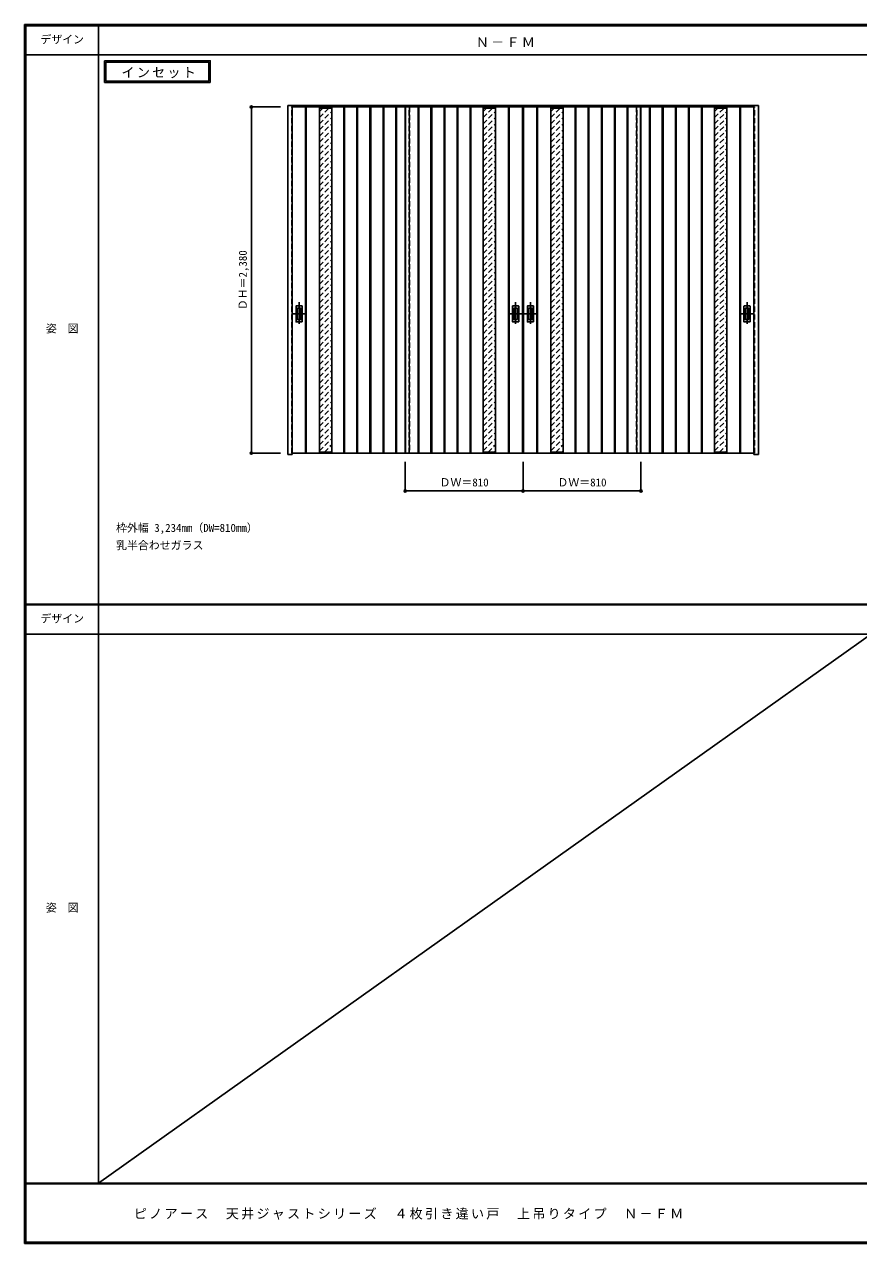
# Model space of a CAD drawing. Units: millimetres, scale not verified. Extents: x -6000 to 5700, y -4307 to 4175.
# Drawn here: x -6000 to -267, y -4205 to 4175 of the extents above; entities that cross this region are included whole.
import ezdxf
from ezdxf.enums import TextEntityAlignment as Align

# ---------------------------------------------------------------- set-up
doc = ezdxf.new("R2010")
doc.units = ezdxf.units.MM
doc.header["$LTSCALE"] = 30
doc.header["$PDMODE"] = 32
doc.header["$PDSIZE"] = 15
doc.linetypes.add('CHAIN1', pattern=[8, 5, -1, 1, -1])
doc.linetypes.add('DASHED1', pattern=[1.8, 1.2, -0.6])
for name, color, linetype in [('0-1_通り芯', 4, 'CHAIN1'), ('0-2_扉', 3, 'Continuous'), ('0-3_仕上げ', 3, 'Continuous'), ('0-4_枠', 3, 'Continuous'), ('0-6_引手', 7, 'Continuous'), ('0-A_文字', 7, 'Continuous'), ('0-B_寸法', 4, 'Continuous'), ('0-C_ハッチ', 4, 'DASHED1'), ('F-1_枠', 6, 'Continuous'), ('F-A_文字', 7, 'Continuous')]:
    doc.layers.add(name, color=color, linetype=linetype)
doc.styles.add('ＭＳ ゴシック', font='')
doc.styles.get('ＭＳ ゴシック').set_extended_font_data('MS Gothic')

msp = doc.modelspace()

# ---------------------------------------------------------------- linework, layer by layer
at = {"layer": '0-1_通り芯'}
for p, q in [((-4112, 2266), (-4112, 2104)), ((-2624, 2266), (-2624, 2104)), ((-2522, 2266), (-2522, 2104)), ((-1034, 2266), (-1034, 2104)), ((-4153, 2185), (-4071, 2185)), ((-2583, 2185), (-2665, 2185)), ((-2563, 2185), (-2481, 2185)), ((-993, 2185), (-1075, 2185))]:
    msp.add_line(p, q, dxfattribs=at)
at = {"layer": '0-2_扉', "color": 4, "linetype": 'DASHED1'}
for p, q in [((-4160, 3607.5), (-4163, 3607.5)), ((-4163, 1227.5), (-4163, 3607.5)), ((-3383, 3607.5), (-3383, 3603.5)), ((-3353, 3607.5), (-3353, 1227.5)), ((-1793, 3607.5), (-1793, 1227.5)), ((-986, 3607.5), (-983, 3607.5)), ((-983, 1227.5), (-983, 3607.5)), ((-4160, 1227.5), (-4163, 1227.5)), ((-986, 1227.5), (-983, 1227.5))]:
    msp.add_line(p, q, dxfattribs=at)
at = {"layer": '0-2_扉'}
for p, q in [((-2576, 3607.5), (-4160, 3607.5)), ((-3383, 3607.5), (-3383, 1227.5)), ((-2576, 3607.5), (-2573, 3607.5)), ((-2573, 1227.5), (-2573, 3607.5)), ((-2570, 3607.5), (-2573, 3607.5)), ((-986, 3607.5), (-2570, 3607.5)), ((-1763, 3607.5), (-1763, 1227.5)), ((-2576, 1227.5), (-4160, 1227.5)), ((-2576, 1227.5), (-2573, 1227.5)), ((-2570, 1227.5), (-2573, 1227.5)), ((-986, 1227.5), (-2570, 1227.5))]:
    msp.add_line(p, q, dxfattribs=at)
at = {"layer": '0-3_仕上げ', "linetype": 'DASHED1'}
for p, q in [((-4160, 1227.5), (-4160, 3607.5)), ((-3356, 1227.5), (-3356, 3607.5)), ((-1790, 1227.5), (-1790, 3607.5)), ((-986, 1227.5), (-986, 3607.5))]:
    msp.add_line(p, q, dxfattribs=at)
at = {"layer": '0-3_仕上げ'}
for p, q in [((-4068, 3607.5), (-4068, 1227.5)), ((-4063, 3607.5), (-4063, 1227.5)), ((-3805, 3607.5), (-3805, 1227.5)), ((-3800, 3607.5), (-3800, 1227.5)), ((-3715, 3607.5), (-3715, 1227.5)), ((-3710, 3607.5), (-3710, 1227.5)), ((-3625, 1227.5), (-3625, 3607.5)), ((-3620, 1227.5), (-3620, 3607.5)), ((-3535, 1227.5), (-3535, 3607.5)), ((-3530, 1227.5), (-3530, 3607.5)), ((-3447, 1227.5), (-3447, 3607.5)), ((-3442, 1227.5), (-3442, 3607.5)), ((-3380, 1227.5), (-3380, 3607.5)), ((-3294, 1227.5), (-3294, 3607.5)), ((-3289, 1227.5), (-3289, 3607.5)), ((-3206, 1227.5), (-3206, 3607.5)), ((-3201, 1227.5), (-3201, 3607.5)), ((-3116, 1227.5), (-3116, 3607.5)), ((-3111, 1227.5), (-3111, 3607.5)), ((-3026, 3607.5), (-3026, 1227.5)), ((-3021, 3607.5), (-3021, 1227.5)), ((-2936, 3607.5), (-2936, 1227.5)), ((-2931, 3607.5), (-2931, 1227.5)), ((-2673, 3607.5), (-2673, 1227.5)), ((-2668, 3607.5), (-2668, 1227.5)), ((-2576, 1227.5), (-2576, 3607.5)), ((-2570, 1227.5), (-2570, 3607.5)), ((-2478, 3607.5), (-2478, 1227.5)), ((-2473, 3607.5), (-2473, 1227.5)), ((-2215, 3607.5), (-2215, 1227.5)), ((-2210, 3607.5), (-2210, 1227.5)), ((-2125, 3607.5), (-2125, 1227.5)), ((-2120, 3607.5), (-2120, 1227.5)), ((-2035, 1227.5), (-2035, 3607.5)), ((-2030, 1227.5), (-2030, 3607.5)), ((-1945, 1227.5), (-1945, 3607.5)), ((-1940, 1227.5), (-1940, 3607.5)), ((-1857, 1227.5), (-1857, 3607.5)), ((-1852, 1227.5), (-1852, 3607.5)), ((-1766, 1227.5), (-1766, 3607.5)), ((-1704, 1227.5), (-1704, 3607.5)), ((-1699, 1227.5), (-1699, 3607.5)), ((-1616, 1227.5), (-1616, 3607.5)), ((-1611, 1227.5), (-1611, 3607.5)), ((-1526, 1227.5), (-1526, 3607.5)), ((-1521, 1227.5), (-1521, 3607.5)), ((-1436, 3607.5), (-1436, 1227.5)), ((-1431, 3607.5), (-1431, 1227.5)), ((-1346, 3607.5), (-1346, 1227.5)), ((-1341, 3607.5), (-1341, 1227.5)), ((-1083, 3607.5), (-1083, 1227.5)), ((-1078, 3607.5), (-1078, 1227.5))]:
    msp.add_line(p, q, dxfattribs=at)
at = {"layer": '0-3_仕上げ', "color": 7}
for p, q in [((-3973, 3607.5), (-3973, 1227.5)), ((-3888, 3607.5), (-3888, 1227.5)), ((-2848, 3607.5), (-2848, 1227.5)), ((-2763, 3607.5), (-2763, 1227.5)), ((-2383, 3607.5), (-2383, 1227.5)), ((-2298, 3607.5), (-2298, 1227.5)), ((-1258, 3607.5), (-1258, 1227.5)), ((-1173, 3607.5), (-1173, 1227.5)), ((-3888, 3599.5), (-3973, 3599.5)), ((-2848, 3599.5), (-2763, 3599.5)), ((-2298, 3599.5), (-2383, 3599.5)), ((-1258, 3599.5), (-1173, 3599.5)), ((-3888, 1235.5), (-3973, 1235.5)), ((-2848, 1235.5), (-2763, 1235.5)), ((-2298, 1235.5), (-2383, 1235.5)), ((-1258, 1235.5), (-1173, 1235.5))]:
    msp.add_line(p, q, dxfattribs=at)
at = {"layer": '0-4_枠'}
for p, q in [((-4190, 1218), (-4190, 3618)), ((-4190, 3618), (-956, 3618)), ((-4160, 1218), (-4160, 3618)), ((-986, 1218), (-986, 3618)), ((-956, 1218), (-956, 3618)), ((-4190, 1218), (-4160, 1218)), ((-986, 1218), (-956, 1218))]:
    msp.add_line(p, q, dxfattribs=at)
at = {"layer": '0-6_引手', "color": 3}
for p, q in [((-4133, 2131.5), (-4133, 2238.5)), ((-4092.5, 2240), (-4131.5, 2240)), ((-4091, 2238.5), (-4091, 2131.5)), ((-2645, 2238.5), (-2645, 2131.5)), ((-2643.5, 2240), (-2604.5, 2240)), ((-2603, 2131.5), (-2603, 2238.5)), ((-2543, 2131.5), (-2543, 2238.5)), ((-2502.5, 2240), (-2541.5, 2240)), ((-2501, 2238.5), (-2501, 2131.5)), ((-1055, 2238.5), (-1055, 2131.5)), ((-1053.5, 2240), (-1014.5, 2240)), ((-1013, 2131.5), (-1013, 2238.5)), ((-4092.5, 2130), (-4131.5, 2130)), ((-2643.5, 2130), (-2604.5, 2130)), ((-2502.5, 2130), (-2541.5, 2130)), ((-1053.5, 2130), (-1014.5, 2130))]:
    msp.add_line(p, q, dxfattribs=at)
at = {"layer": '0-6_引手'}
for p, q in [((-4124.5, 2147.5), (-4124.5, 2222.5)), ((-4101, 2224), (-4123, 2224)), ((-4099.5, 2222.5), (-4099.5, 2147.5)), ((-2636.5, 2222.5), (-2636.5, 2147.5)), ((-2635, 2224), (-2613, 2224)), ((-2611.5, 2147.5), (-2611.5, 2222.5)), ((-2534.5, 2147.5), (-2534.5, 2222.5)), ((-2511, 2224), (-2533, 2224)), ((-2509.5, 2222.5), (-2509.5, 2147.5)), ((-1046.5, 2222.5), (-1046.5, 2147.5)), ((-1045, 2224), (-1023, 2224)), ((-1021.5, 2147.5), (-1021.5, 2222.5)), ((-4101, 2146), (-4123, 2146)), ((-2635, 2146), (-2613, 2146)), ((-2511, 2146), (-2533, 2146)), ((-1045, 2146), (-1023, 2146))]:
    msp.add_line(p, q, dxfattribs=at)
at = {"layer": '0-6_引手', "color": 3}
for centre, start, end in [((-4131.5, 2238.5), 90, 180), ((-4092.5, 2238.5), 0, 90), ((-2643.5, 2238.5), 90, 180), ((-2604.5, 2238.5), 0, 90), ((-2541.5, 2238.5), 90, 180), ((-2502.5, 2238.5), 0, 90), ((-1053.5, 2238.5), 90, 180), ((-1014.5, 2238.5), 0, 90), ((-4131.5, 2131.5), 180, 270), ((-4092.5, 2131.5), 270, 0), ((-2643.5, 2131.5), 180, 270), ((-2604.5, 2131.5), 270, 0), ((-2541.5, 2131.5), 180, 270), ((-2502.5, 2131.5), 270, 0), ((-1053.5, 2131.5), 180, 270), ((-1014.5, 2131.5), 270, 0)]:
    msp.add_arc(centre, 1.5, start, end, dxfattribs=at)
at = {"layer": '0-6_引手'}
for centre, start, end in [((-4123, 2222.5), 90, 180), ((-4101, 2222.5), 0, 90), ((-2635, 2222.5), 90, 180), ((-2613, 2222.5), 0, 90), ((-2533, 2222.5), 90, 180), ((-2511, 2222.5), 0, 90), ((-1045, 2222.5), 90, 180), ((-1023, 2222.5), 0, 90), ((-4123, 2147.5), 180, 270), ((-4101, 2147.5), 270, 0), ((-2635, 2147.5), 180, 270), ((-2613, 2147.5), 270, 0), ((-2533, 2147.5), 180, 270), ((-2511, 2147.5), 270, 0), ((-1045, 2147.5), 180, 270), ((-1023, 2147.5), 270, 0)]:
    msp.add_arc(centre, 1.5, start, end, dxfattribs=at)
at = {"layer": '0-A_文字'}
for p, q in [((-5450, 3925), (-5450, 3775)), ((-5440, 3915), (-5440, 3785)), ((-5440, 3915), (-4733.04, 3915)), ((-4733.04, 3915), (-4733.04, 3785)), ((-5450, 3775), (-4723.04, 3775)), ((-5440, 3785), (-4733.04, 3785))]:
    msp.add_line(p, q, dxfattribs=at)
msp.add_lwpolyline([(-5450, 3925), (-4723.04, 3925), (-4723.04, 3775)], dxfattribs=at)
at = {"layer": '0-B_寸法'}
for p, q in [((-4440, 3607.5), (-4240, 3607.5)), ((-3383, 968), (-3383, 1168)), ((-2573, 968), (-2573, 1168)), ((-2573, 968), (-2573, 1168)), ((-1763, 968), (-1763, 1168)), ((-2573, 968), (-3383, 968)), ((-1763, 968), (-2573, 968))]:
    msp.add_line(p, q, dxfattribs=at)
msp.add_lwpolyline([(-4440, 3607.5), (-4440, 1227.5), (-4240, 1227.5)], dxfattribs=at)
at = {"layer": '0-B_寸法', "color": 7}
for p in [(-4440, 3607.5), (-4440, 1227.5), (-3383, 968), (-2573, 968), (-1763, 968)]:
    msp.add_point(p, dxfattribs=at)
at = {"layer": '0-C_ハッチ'}
for p, q in [((-3973, 3576.57), (-3950.07, 3599.5)), ((-3973, 3534.15), (-3907.65, 3599.5)), ((-3973, 3491.72), (-3888, 3576.72)), ((-3973, 3449.29), (-3888, 3534.29)), ((-2848, 3576.57), (-2825.07, 3599.5)), ((-2848, 3534.15), (-2782.65, 3599.5)), ((-2848, 3491.72), (-2763, 3576.72)), ((-2848, 3449.29), (-2763, 3534.29)), ((-2383, 3576.57), (-2360.07, 3599.5)), ((-2383, 3534.15), (-2317.65, 3599.5)), ((-2383, 3491.72), (-2298, 3576.72)), ((-2383, 3449.29), (-2298, 3534.29)), ((-1258, 3576.57), (-1235.07, 3599.5)), ((-1258, 3534.15), (-1192.65, 3599.5)), ((-1258, 3491.72), (-1173, 3576.72)), ((-1258, 3449.29), (-1173, 3534.29)), ((-3973, 3406.87), (-3888, 3491.87)), ((-3973, 3364.44), (-3888, 3449.44)), ((-2848, 3406.87), (-2763, 3491.87)), ((-2848, 3364.44), (-2763, 3449.44)), ((-2383, 3406.87), (-2298, 3491.87)), ((-2383, 3364.44), (-2298, 3449.44)), ((-1258, 3406.87), (-1173, 3491.87)), ((-1258, 3364.44), (-1173, 3449.44)), ((-3973, 3322.01), (-3888, 3407.01)), ((-3973, 3279.59), (-3888, 3364.59)), ((-2848, 3322.01), (-2763, 3407.01)), ((-2848, 3279.59), (-2763, 3364.59)), ((-2383, 3322.01), (-2298, 3407.01)), ((-2383, 3279.59), (-2298, 3364.59)), ((-1258, 3322.01), (-1173, 3407.01)), ((-1258, 3279.59), (-1173, 3364.59)), ((-3973, 3237.16), (-3888, 3322.16)), ((-3973, 3194.73), (-3888, 3279.73)), ((-2848, 3237.16), (-2763, 3322.16)), ((-2848, 3194.73), (-2763, 3279.73)), ((-2383, 3237.16), (-2298, 3322.16)), ((-2383, 3194.73), (-2298, 3279.73)), ((-1258, 3237.16), (-1173, 3322.16)), ((-1258, 3194.73), (-1173, 3279.73)), ((-3973, 3152.31), (-3888, 3237.31)), ((-3973, 3109.88), (-3888, 3194.88)), ((-2848, 3152.31), (-2763, 3237.31)), ((-2848, 3109.88), (-2763, 3194.88)), ((-2383, 3152.31), (-2298, 3237.31)), ((-2383, 3109.88), (-2298, 3194.88)), ((-1258, 3152.31), (-1173, 3237.31)), ((-1258, 3109.88), (-1173, 3194.88)), ((-3973, 3067.45), (-3888, 3152.45)), ((-3973, 3025.03), (-3888, 3110.03)), ((-2848, 3067.45), (-2763, 3152.45)), ((-2848, 3025.03), (-2763, 3110.03)), ((-2383, 3067.45), (-2298, 3152.45)), ((-2383, 3025.03), (-2298, 3110.03)), ((-1258, 3067.45), (-1173, 3152.45)), ((-1258, 3025.03), (-1173, 3110.03)), ((-3973, 2982.6), (-3888, 3067.6)), ((-3973, 2940.18), (-3888, 3025.18)), ((-2848, 2982.6), (-2763, 3067.6)), ((-2848, 2940.18), (-2763, 3025.18)), ((-2383, 2982.6), (-2298, 3067.6)), ((-2383, 2940.18), (-2298, 3025.18)), ((-1258, 2982.6), (-1173, 3067.6)), ((-1258, 2940.18), (-1173, 3025.18)), ((-3973, 2897.75), (-3888, 2982.75)), ((-3973, 2855.32), (-3888, 2940.32)), ((-2848, 2897.75), (-2763, 2982.75)), ((-2848, 2855.32), (-2763, 2940.32)), ((-2383, 2897.75), (-2298, 2982.75)), ((-2383, 2855.32), (-2298, 2940.32)), ((-1258, 2897.75), (-1173, 2982.75)), ((-1258, 2855.32), (-1173, 2940.32)), ((-3973, 2812.9), (-3888, 2897.9)), ((-3973, 2770.47), (-3888, 2855.47)), ((-2848, 2812.9), (-2763, 2897.9)), ((-2848, 2770.47), (-2763, 2855.47)), ((-2383, 2812.9), (-2298, 2897.9)), ((-2383, 2770.47), (-2298, 2855.47)), ((-1258, 2812.9), (-1173, 2897.9)), ((-1258, 2770.47), (-1173, 2855.47)), ((-3973, 2728.04), (-3888, 2813.04)), ((-3973, 2685.62), (-3888, 2770.62)), ((-2848, 2728.04), (-2763, 2813.04)), ((-2848, 2685.62), (-2763, 2770.62)), ((-2383, 2728.04), (-2298, 2813.04)), ((-2383, 2685.62), (-2298, 2770.62)), ((-1258, 2728.04), (-1173, 2813.04)), ((-1258, 2685.62), (-1173, 2770.62)), ((-3973, 2643.19), (-3888, 2728.19)), ((-3973, 2600.76), (-3888, 2685.76)), ((-2848, 2643.19), (-2763, 2728.19)), ((-2848, 2600.76), (-2763, 2685.76)), ((-2383, 2643.19), (-2298, 2728.19)), ((-2383, 2600.76), (-2298, 2685.76)), ((-1258, 2643.19), (-1173, 2728.19)), ((-1258, 2600.76), (-1173, 2685.76)), ((-3973, 2558.34), (-3888, 2643.34)), ((-3973, 2515.91), (-3888, 2600.91)), ((-2848, 2558.34), (-2763, 2643.34)), ((-2848, 2515.91), (-2763, 2600.91)), ((-2383, 2558.34), (-2298, 2643.34)), ((-2383, 2515.91), (-2298, 2600.91)), ((-1258, 2558.34), (-1173, 2643.34)), ((-1258, 2515.91), (-1173, 2600.91)), ((-3973, 2473.48), (-3888, 2558.48)), ((-3973, 2431.06), (-3888, 2516.06)), ((-2848, 2473.48), (-2763, 2558.48)), ((-2848, 2431.06), (-2763, 2516.06)), ((-2383, 2473.48), (-2298, 2558.48)), ((-2383, 2431.06), (-2298, 2516.06)), ((-1258, 2473.48), (-1173, 2558.48)), ((-1258, 2431.06), (-1173, 2516.06)), ((-3973, 2388.63), (-3888, 2473.63)), ((-3973, 2346.21), (-3888, 2431.21)), ((-2848, 2388.63), (-2763, 2473.63)), ((-2848, 2346.21), (-2763, 2431.21)), ((-2383, 2388.63), (-2298, 2473.63)), ((-2383, 2346.21), (-2298, 2431.21)), ((-1258, 2388.63), (-1173, 2473.63)), ((-1258, 2346.21), (-1173, 2431.21)), ((-3973, 2303.78), (-3888, 2388.78)), ((-2848, 2303.78), (-2763, 2388.78)), ((-2383, 2303.78), (-2298, 2388.78)), ((-1258, 2303.78), (-1173, 2388.78)), ((-3973, 2261.35), (-3888, 2346.35)), ((-3973, 2218.93), (-3888, 2303.93)), ((-2848, 2261.35), (-2763, 2346.35)), ((-2848, 2218.93), (-2763, 2303.93)), ((-2383, 2261.35), (-2298, 2346.35)), ((-2383, 2218.93), (-2298, 2303.93)), ((-1258, 2261.35), (-1173, 2346.35)), ((-1258, 2218.93), (-1173, 2303.93)), ((-3973, 2176.5), (-3888, 2261.5)), ((-3973, 2134.07), (-3888, 2219.07)), ((-2848, 2176.5), (-2763, 2261.5)), ((-2848, 2134.07), (-2763, 2219.07)), ((-2383, 2176.5), (-2298, 2261.5)), ((-2383, 2134.07), (-2298, 2219.07)), ((-1258, 2176.5), (-1173, 2261.5)), ((-1258, 2134.07), (-1173, 2219.07)), ((-3973, 2091.65), (-3888, 2176.65)), ((-3973, 2049.22), (-3888, 2134.22)), ((-2848, 2091.65), (-2763, 2176.65)), ((-2848, 2049.22), (-2763, 2134.22)), ((-2383, 2091.65), (-2298, 2176.65)), ((-2383, 2049.22), (-2298, 2134.22)), ((-1258, 2091.65), (-1173, 2176.65)), ((-1258, 2049.22), (-1173, 2134.22)), ((-3973, 2006.79), (-3888, 2091.79)), ((-3973, 1964.37), (-3888, 2049.37)), ((-2848, 2006.79), (-2763, 2091.79)), ((-2848, 1964.37), (-2763, 2049.37)), ((-2383, 2006.79), (-2298, 2091.79)), ((-2383, 1964.37), (-2298, 2049.37)), ((-1258, 2006.79), (-1173, 2091.79)), ((-1258, 1964.37), (-1173, 2049.37)), ((-3973, 1921.94), (-3888, 2006.94)), ((-3973, 1879.52), (-3888, 1964.52)), ((-2848, 1921.94), (-2763, 2006.94)), ((-2848, 1879.52), (-2763, 1964.52)), ((-2383, 1921.94), (-2298, 2006.94)), ((-2383, 1879.52), (-2298, 1964.52)), ((-1258, 1921.94), (-1173, 2006.94)), ((-1258, 1879.52), (-1173, 1964.52)), ((-3973, 1837.09), (-3888, 1922.09)), ((-3973, 1794.66), (-3888, 1879.66)), ((-2848, 1837.09), (-2763, 1922.09)), ((-2848, 1794.66), (-2763, 1879.66)), ((-2383, 1837.09), (-2298, 1922.09)), ((-2383, 1794.66), (-2298, 1879.66)), ((-1258, 1837.09), (-1173, 1922.09)), ((-1258, 1794.66), (-1173, 1879.66)), ((-3973, 1752.24), (-3888, 1837.24)), ((-3973, 1709.81), (-3888, 1794.81)), ((-2848, 1752.24), (-2763, 1837.24)), ((-2848, 1709.81), (-2763, 1794.81)), ((-2383, 1752.24), (-2298, 1837.24)), ((-2383, 1709.81), (-2298, 1794.81)), ((-1258, 1752.24), (-1173, 1837.24)), ((-1258, 1709.81), (-1173, 1794.81)), ((-3973, 1667.38), (-3888, 1752.38)), ((-3973, 1624.96), (-3888, 1709.96)), ((-2848, 1667.38), (-2763, 1752.38)), ((-2848, 1624.96), (-2763, 1709.96)), ((-2383, 1667.38), (-2298, 1752.38)), ((-2383, 1624.96), (-2298, 1709.96)), ((-1258, 1667.38), (-1173, 1752.38)), ((-1258, 1624.96), (-1173, 1709.96)), ((-3973, 1582.53), (-3888, 1667.53)), ((-3973, 1540.1), (-3888, 1625.1)), ((-2848, 1582.53), (-2763, 1667.53)), ((-2848, 1540.1), (-2763, 1625.1)), ((-2383, 1582.53), (-2298, 1667.53)), ((-2383, 1540.1), (-2298, 1625.1)), ((-1258, 1582.53), (-1173, 1667.53)), ((-1258, 1540.1), (-1173, 1625.1)), ((-3973, 1497.68), (-3888, 1582.68)), ((-3973, 1455.25), (-3888, 1540.25)), ((-2848, 1497.68), (-2763, 1582.68)), ((-2848, 1455.25), (-2763, 1540.25)), ((-2383, 1497.68), (-2298, 1582.68)), ((-2383, 1455.25), (-2298, 1540.25)), ((-1258, 1497.68), (-1173, 1582.68)), ((-1258, 1455.25), (-1173, 1540.25)), ((-3973, 1412.82), (-3888, 1497.82)), ((-3973, 1370.4), (-3888, 1455.4)), ((-2848, 1412.82), (-2763, 1497.82)), ((-2848, 1370.4), (-2763, 1455.4)), ((-2383, 1412.82), (-2298, 1497.82)), ((-2383, 1370.4), (-2298, 1455.4)), ((-1258, 1412.82), (-1173, 1497.82)), ((-1258, 1370.4), (-1173, 1455.4)), ((-3973, 1327.97), (-3888, 1412.97)), ((-3973, 1285.55), (-3888, 1370.55)), ((-2848, 1327.97), (-2763, 1412.97)), ((-2848, 1285.55), (-2763, 1370.55)), ((-2383, 1327.97), (-2298, 1412.97)), ((-2383, 1285.55), (-2298, 1370.55)), ((-1258, 1327.97), (-1173, 1412.97)), ((-1258, 1285.55), (-1173, 1370.55)), ((-3973, 1243.12), (-3888, 1328.12)), ((-3938.19, 1235.5), (-3888, 1285.69)), ((-2848, 1243.12), (-2763, 1328.12)), ((-2813.19, 1235.5), (-2763, 1285.69)), ((-2383, 1243.12), (-2298, 1328.12)), ((-2348.19, 1235.5), (-2298, 1285.69)), ((-1258, 1243.12), (-1173, 1328.12)), ((-1223.19, 1235.5), (-1173, 1285.69)), ((-3895.77, 1235.5), (-3888, 1243.27)), ((-2770.77, 1235.5), (-2763, 1243.27)), ((-2305.77, 1235.5), (-2298, 1243.27)), ((-1180.77, 1235.5), (-1173, 1243.27))]:
    msp.add_line(p, q, dxfattribs=at)
at = {"layer": 'F-1_枠'}
for p, q in [((-6000, 4175), (5700, 4175)), ((-6000, 4175), (-6000, -4205)), ((-6000, 4170), (5700, 4170)), ((-6000, 4165), (5700, 4165)), ((-5995, 4175), (-5995, -4205)), ((-5990, 4175), (-5990, -4205)), ((-5490, 4175), (-5490, -3790)), ((-6000, 3965), (5700, 3965)), ((-6000, 190.5), (5700, 190.5)), ((-6000, 187.5), (5700, 187.5)), ((-6000, 184.5), (5700, 184.5)), ((-6000, -15.5), (5700, -15.5)), ((5700, -3790), (-6000, -3790)), ((5700, -3795), (-6000, -3795)), ((5700, -4195), (-6000, -4195)), ((5700, -4200), (-6000, -4200)), ((5700, -4205), (-6000, -4205))]:
    msp.add_line(p, q, dxfattribs=at)
at = {"layer": 'F-A_文字'}
msp.add_line((100, 184.5), (-5490, -3790), dxfattribs=at)

# ---------------------------------------------------------------- texts
at = {"layer": '0-A_文字', "style": 'ＭＳ ゴシック'}
for s, p in [('枠外幅 3,234mm（DW=810mm）', (-5370, 670.5)), ('乳半合わせガラス', (-5370, 550.5))]:
    msp.add_text(s, height=54.99, dxfattribs=at).set_placement(p, align=Align.BOTTOM_LEFT)
at = {"layer": '0-A_文字', "char_height": 65.98, "attachment_point": 7, "style": 'ＭＳ ゴシック'}
for s, insert in [('\\T1.17;Ｎ－ＦＭ', (-2897.5, 4020)), ('\\T1.17;インセット', (-5332.84, 3805))]:
    msp.add_mtext(s, dxfattribs=dict(at, insert=insert))
at = {"layer": '0-B_寸法', "color": 7, "style": 'ＭＳ ゴシック'}
msp.add_text('ＤＨ＝2,380', height=54.99, rotation=90, dxfattribs=at).set_placement((-4455, 2210.5), align=Align.BOTTOM_LEFT)
for p in [(-3146.75, 983), (-2336.75, 983)]:
    msp.add_text('ＤＷ＝810', height=54.99, dxfattribs=at).set_placement(p, align=Align.BOTTOM_LEFT)
at = {"layer": 'F-A_文字', "style": 'ＭＳ ゴシック'}
for s, p in [('デザイン', (-5890, 4027.5)), ('姿\u3000図', (-5852.5, 2040.25)), ('デザイン', (-5890, 47)), ('姿\u3000図', (-5852.5, -1940.25))]:
    msp.add_text(s, height=54.99, dxfattribs=at).set_placement(p, align=Align.BOTTOM_LEFT)
at = {"layer": 'F-A_文字', "insert": (-5247.55, -4040), "char_height": 65.98, "attachment_point": 7, "style": 'ＭＳ ゴシック'}
msp.add_mtext('\\T1.17;ピノアース\u3000天井ジャストシリーズ\u3000４枚引き違い戸\u3000上吊りタイプ\u3000Ｎ－ＦＭ', dxfattribs=at)

doc.saveas('drawing.dxf')
